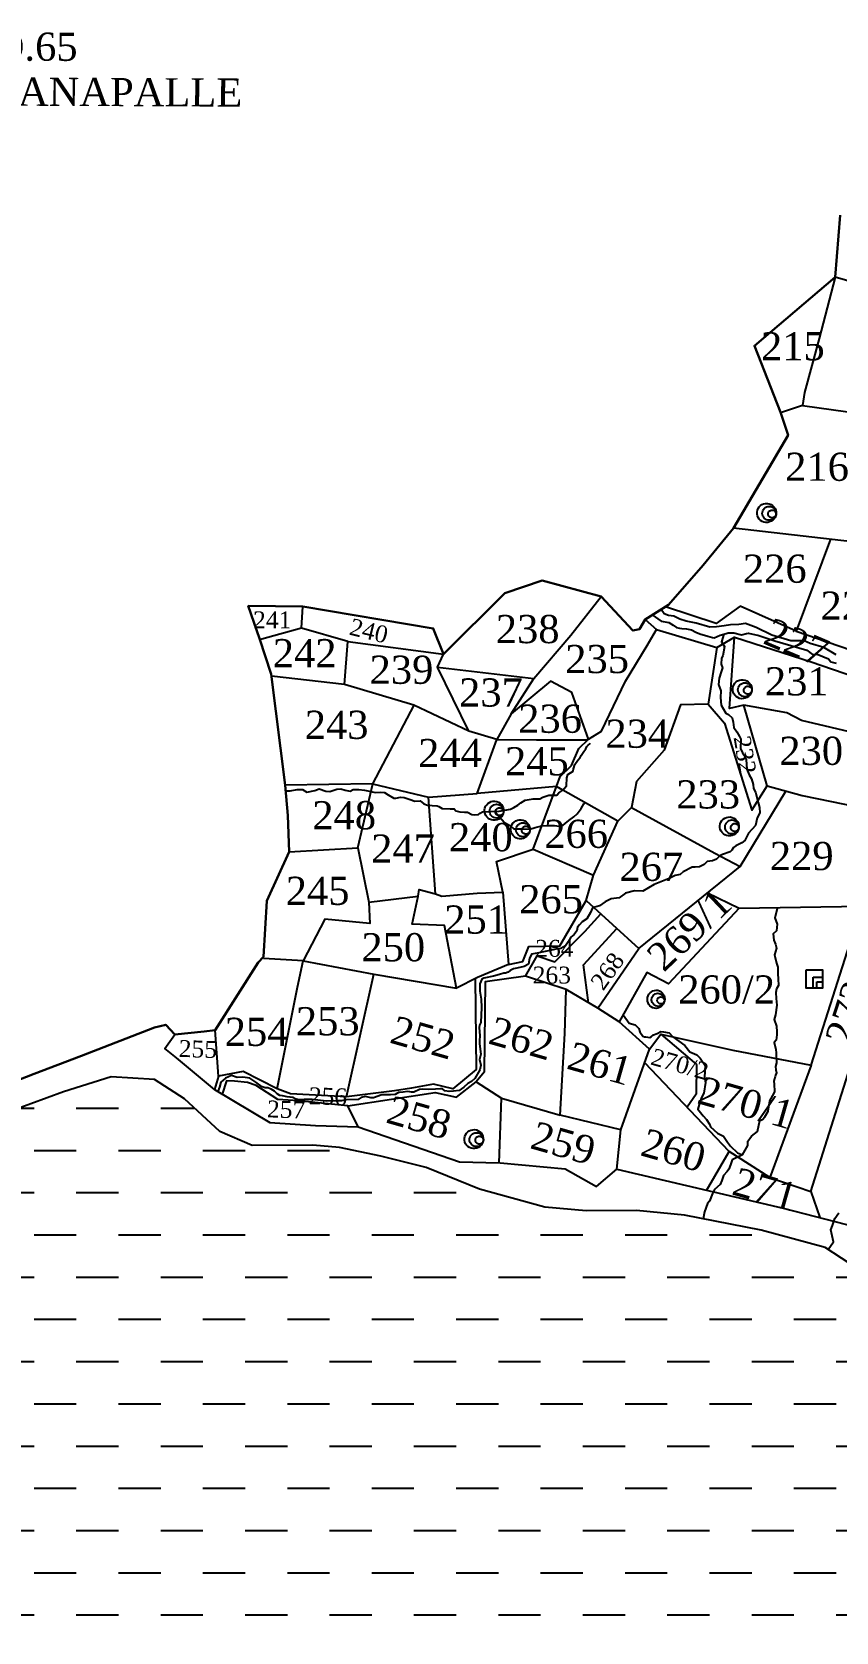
# Model space of a CAD drawing. Header units: inches. Extents: x 38 to 715, y -32 to 1237.
# Drawn here: x 176.1 to 247.5, y 602.3 to 744.3 of the extents above; entities that cross this region are included whole.
import ezdxf

# ---------------------------------------------------------------- set-up
doc = ezdxf.new("R2010")
doc.units = ezdxf.units.IN
doc.header["$MEASUREMENT"] = 0
doc.linetypes.add('BORDER', pattern=[1.75, 0.5, -0.25, 0.5, -0.25, 0, -0.25])
for name, color, linetype in [('NALA', 4, 'Continuous'), ('ROUND WELL', 5, 'Continuous'), ('SQUAREWELL', 5, 'Continuous'), ('SURVEY_BND', 7, 'Continuous'), ('SURVEY_NO', 7, 'Continuous'), ('TEXT', 7, 'Continuous'), ('WATER_BODY', 4, 'Continuous')]:
    doc.layers.add(name, color=color, linetype=linetype)
doc.layers.add('VILL_BOUNDARY', color=6, linetype='BORDER', lineweight=30)
doc.styles.get("Standard").update_dxf_attribs({"font": 'TIMES.TTF', "height": 0.12})

msp = doc.modelspace()

# ---------------------------------------------------------------- hatches: boundary and pattern name
at = {"layer": 'WATER_BODY', "linetype": 'ByBlock'}
h = msp.add_hatch(dxfattribs=at)
h.set_pattern_fill('DASH', color=256, scale=30, angle=180, style=0)
h.paths.add_polyline_path([(220.95, 575.75), (223.02, 578.35), (226.15, 580.28), (229.19, 582.29), (232.15, 584.68), (234.14, 585.54), (236.6, 585.52), (240.69, 584.67), (243.32, 584.56), (246.55, 584.51), (249.4, 583.5), (251.64, 581.94), (255.09, 580.99), (258.2, 580.49), (260.95, 578.97), (264.86, 577.44), (266.78, 576.24), (269.15, 573.26), (270.63, 569.07), (271.97, 564.73), (272.63, 562.73), (272.94, 559.15), (272.94, 557.23), (273.26, 554.86), (273.42, 553.13), (274.11, 552.29), (276.38, 551.61), (278.04, 551.82), (282.06, 552.53), (285.48, 552.72), (289.28, 553.13), (291.99, 554.47), (293.21, 555.32), (293.96, 559.04), (295.28, 566.36), (297.35, 573.92), (301.71, 580.45), (305.54, 588.21), (307.24, 591.61), (308.24, 595.93), (307.17, 600.38), (304, 602.05), (298.23, 602.9), (292.3, 603.46), (285.03, 604.62), (282.56, 606.09), (274.3, 612.14), (267.33, 617.58), (261.69, 623.47), (256.03, 628.39), (250.89, 633.58), (246.52, 636.42), (240.85, 637.95), (234.03, 639.28), (229.77, 639.7), (225.3, 639.67), (221.62, 639.99), (215.83, 641.59), (211.08, 643.52), (207.07, 644.51), (203.39, 645.29), (201.03, 645.51), (195.62, 645.47), (192.75, 646.71), (189.61, 649.6), (186.95, 651.33), (183.09, 651.55), (178.87, 650.24), (174.51, 648.63), (165.89, 644.93), (160.13, 642.38), (154.48, 640.04), (150.37, 638.09), (146.35, 636.94), (140.8, 635.19), (133.2, 632.83), (128.48, 631.35), (122.49, 629.83), (116.45, 627.7), (113.92, 626.55), (111.05, 625.23), (107.59, 623.22), (105.16, 621.6), (101.77, 619.56), (98.66, 618.04), (94.79, 616), (93.23, 614.83), (91.77, 612.81), (91.14, 610.38), (91.26, 608.65), (92.11, 606.48), (93.33, 604.32), (94.3, 602.01), (95.79, 598.94), (96.47, 596.99), (97.2, 593.54), (97.32, 590.74), (97.1, 588.89), (95.71, 585.58), (93.99, 583.83), (92.41, 582.41), (90.29, 581.15), (88.71, 579.96), (86.82, 578.64), (85.13, 577.45), (83.11, 575.51), (81.64, 574.24), (79.75, 572.44), (78.51, 571.49), (76.86, 570.34), (75.22, 569.4), (74.16, 568.9), (72.27, 567.79), (70.75, 566.7), (69.64, 565.88), (68.9, 564.7), (68.88, 563.28), (69.64, 561.8), (71.04, 560.26), (72.69, 558.47), (74.42, 556.73), (76.41, 555.02), (78.77, 553.45), (80.65, 551.77), (83.8, 549.19), (87.19, 546.76), (90.37, 544.37), (93.37, 541.9), (96.31, 539.41), (99.35, 536.89), (100.92, 535.6), (102.89, 533.86), (104.46, 532.19), (105.96, 531.08), (108.45, 528.96), (110.4, 527.26), (113.33, 524.89), (115.5, 523.12), (117.61, 521.23), (119.57, 519.92), (121.24, 518.45), (122.85, 516.95), (124.29, 515.31), (125.88, 513.5), (127.63, 512.01), (128.92, 510.7), (130.86, 509.11), (132.66, 507.7), (134.21, 506.61), (135.28, 505.75), (136.58, 504.77), (137.9, 503.08), (139.34, 500.97), (140.87, 498.44), (141.17, 497.95), (142.36, 496.52), (143.77, 494.91), (145.93, 492.89), (148.01, 490.67), (150.38, 488.16), (152.22, 486.17), (154.19, 484.11), (156.02, 482.03), (158.2, 479.41), (159.36, 478.92), (160, 479.5), (160.98, 481.45), (162.72, 484.36), (164.21, 486.47), (166.67, 489.74), (169.37, 493.32), (171.74, 495.87), (173.11, 497.02), (174.86, 498.68), (176.82, 501.4), (177.77, 503.69), (178.52, 506.11), (178.4, 507.74), (177.82, 508.97), (176.11, 510.27), (173.56, 511.31), (171.43, 511.9), (170.28, 512.25), (168.67, 513.44), (167.81, 514.92), (167.44, 515.65), (167.21, 517.09), (167.36, 518.58), (167.79, 521.62), (168.11, 524.2), (169.19, 526.38), (171.22, 528.22), (173.81, 530.69), (175.97, 531.5), (178.49, 530.68), (182.79, 528.87), (185.81, 526.95), (187.96, 525.22), (189.73, 524.09), (191.38, 524.09), (192.85, 525.12), (194.26, 527.41), (195.89, 529.15), (197.95, 530.54), (201.31, 532.32), (205.68, 532.46), (207.19, 532.96), (208.84, 534.44), (210.36, 536.72), (210.9, 539.26), (211.1, 541.45), (211.34, 544.21), (211.84, 547.63), (212.36, 550.64), (213.61, 555.51), (215.14, 560.86), (217.28, 567.25), (218.91, 571.98)])

# ---------------------------------------------------------------- linework, layer by layer
at = {"layer": 'NALA', "linetype": 'ByBlock'}
for points in [[(231.16, 692.57), (231.97, 692.03), (232.64, 691.91), (233.02, 691.67), (233.31, 691.47), (233.58, 691.4), (233.81, 691.37), (234.22, 691.35), (234.67, 691.24), (235.03, 691.04), (235.39, 690.9), (236.11, 690.7), (236.51, 690.57), (236.66, 690.54), (237.21, 690.78), (237.75, 690.92), (237.91, 690.98), (238.42, 690.99), (239.11, 690.8), (239.11, 690.8), (239.53, 690.92), (239.73, 690.95), (240.37, 690.8), (240.55, 690.79), (241.44, 690.47), (242.05, 690.26), (244.91, 689.45), (245.42, 689.07), (245.81, 689.08), (246.84, 688.68), (247.03, 688.4), (247.5, 688.28)], [(247.51, 689.02), (246.42, 689.69), (245.21, 690.03), (244.67, 690.26), (243.48, 690.26), (241.8, 690.78), (240.41, 691.47), (239.45, 691.81), (238.86, 691.71), (238.11, 691.68), (237.57, 691.6), (236.89, 691.53), (236.29, 691.5), (235.06, 691.83), (235.06, 691.83), (234.18, 692.02), (233.61, 692.2), (233.09, 692.45), (232.6, 692.51), (232.22, 692.66), (231.96, 693.07)], [(237.52, 690.86), (237.31, 690.18), (237.59, 689.77), (237.44, 688.94), (237.31, 688.73), (237.29, 688.19), (237.4, 687.89), (237.29, 687.52), (237.13, 686.96), (237.05, 686.41), (237.27, 685.82), (237.24, 685.25), (237.3, 684.56), (237.71, 683.85), (237.95, 683.73), (238.26, 683.44), (238.36, 683.04), (238.41, 682.57), (238.67, 682.19), (238.92, 681.77), (239.03, 681.54), (239.02, 680.72), (239.18, 680.33), (239.31, 680.16), (239.5, 679.74), (239.58, 678.89), (239.78, 678.37), (239.98, 678.02), (240.13, 677.52), (240.17, 677.16), (240.34, 676.85), (240.58, 675.93), (240.69, 675.48), (240.74, 675.01), (240.48, 674.55), (240.34, 673.88), (239.71, 673.21), (239.39, 672.56), (239.14, 672.33), (238.61, 672.06), (238.39, 671.92), (238.24, 671.68), (238.1, 671.54), (237.42, 671.29), (237.17, 671.18), (236.89, 670.89), (236.52, 670.74), (236.06, 670.67), (235.78, 670.41), (235.36, 670.22), (234.98, 670.17), (234.72, 670.18), (233.93, 669.77), (233.66, 669.54), (233.22, 669.43), (232.66, 669.17), (231.33, 668.63), (230.34, 668.06), (229.59, 668.07), (228.78, 667.87), (228.23, 667.46), (227.51, 667.38), (226.99, 667.09), (226.47, 666.74), (225.87, 666.56), (225.69, 666.15), (225.36, 665.6), (224.93, 665.32), (224.71, 665.07), (224.52, 664.84), (224.46, 664.53), (224.24, 664.21), (223.93, 663.96), (223.69, 663.54), (223.45, 663.2), (223.04, 662.96), (222.71, 662.93), (222.36, 662.83), (221.52, 662.66), (221.1, 662.57), (220.44, 662.45), (220.27, 662.06), (220.19, 661.57), (219.78, 661.36), (219.13, 661.2), (218.85, 661.15), (218.55, 660.99), (218.38, 660.85), (218.14, 660.76), (217.98, 660.76), (217.61, 660.66), (217.06, 660.49), (216.22, 660.32), (216.04, 660.22), (215.85, 659.83), (215.86, 659.18), (215.97, 658.46), (215.99, 657.72), (215.93, 656.4), (215.83, 656.15), (215.79, 655.93), (215.86, 655.19), (215.81, 654.79), (215.83, 654.48), (215.95, 653.58), (215.83, 653.09), (215.95, 652.59), (215.86, 652.17), (215.41, 651.42), (215.1, 651.16), (214.79, 650.96), (214.43, 650.64), (214.02, 650.34), (213.52, 650.28), (213.12, 650.26), (212.74, 650.32), (212.55, 650.5), (212.37, 650.49), (211.91, 650.47), (211.3, 650.45), (210.76, 650.48), (210.5, 650.44), (209.98, 650.21), (209.77, 650.2), (209.64, 650.22), (209.42, 650.27), (209.04, 650.2), (208.73, 650.17), (208.62, 650.16), (208.33, 649.98), (207.93, 649.96), (207.65, 649.97), (207.37, 649.95), (207.15, 649.97), (206.4, 649.71), (206.17, 649.69), (205.7, 649.83), (205.31, 649.74), (205.05, 649.56), (203.93, 649.51), (203.57, 649.44), (203.08, 649.42), (202.2, 649.4), (200.95, 649.54), (200.26, 649.54), (199.81, 649.53), (199.45, 649.6), (199.25, 649.72), (198.99, 649.76), (198.74, 649.8), (198.32, 649.87), (198.07, 649.9), (197.84, 650.05), (197.61, 650.28), (197.32, 650.46), (197.03, 650.59), (196.79, 650.59), (196.51, 650.68), (195.96, 651.08), (195.43, 651.43), (194.79, 651.52), (194.28, 651.49), (193.79, 651.67), (193.26, 651.44), (192.84, 651.1), (192.71, 650.65), (192.57, 650.26)], [(198.59, 676.96), (199, 676.95), (199.63, 677.06), (200.09, 677.06), (200.47, 676.85), (201.19, 676.99), (201.57, 677.12), (202.17, 676.92), (202.52, 676.89), (203.16, 677.1), (203.51, 677.13), (203.88, 677.02), (204.34, 676.92), (204.6, 677.07), (205.09, 677.08), (205.62, 677.02), (205.89, 676.96), (206.55, 676.8), (207, 676.84), (207.39, 676.82), (207.7, 676.61), (208.2, 676.29), (208.38, 676.29), (208.81, 676.38), (209.12, 676.36), (209.84, 676.12), (210.05, 676.03), (210.54, 676.08), (210.88, 675.81), (211.2, 675.69), (211.62, 675.64), (212.05, 675.62), (212.22, 675.56), (212.5, 675.4), (213.22, 675.37), (213.56, 675.36), (213.72, 675.17), (214.08, 675.1), (214.5, 675.06), (214.75, 675.06), (215.15, 674.84), (215.38, 674.82), (215.73, 674.85), (215.87, 674.96), (216.09, 675.09), (217.58, 675.14), (218.59, 675.32), (218.87, 675.48), (219.24, 675.67), (219.49, 675.89), (219.87, 676.13), (220.58, 676.24), (221.19, 676.24), (221.45, 676.39), (221.98, 676.57), (222.69, 676.57), (222.88, 676.77), (223.24, 677.01), (223.55, 677.41), (223.58, 678.1), (223.66, 678.4), (224.13, 678.7), (224.18, 678.92), (224.28, 679.3), (224.56, 679.68), (224.78, 679.92), (224.85, 680.08), (225.1, 680.46), (225.26, 680.67), (225.35, 680.9), (225.48, 681), (225.63, 681.13), (225.68, 681.18)], [(217.18, 675.12), (218.05, 674.14), (218.57, 673.85), (218.88, 673.57), (219.52, 673.57), (220.28, 673.56), (220.76, 673.7), (221.35, 673.86), (221.79, 673.88), (222.49, 673.88), (223.11, 673.79), (223.43, 674.05), (223.76, 674.33), (224.2, 674.65), (224.5, 674.91), (224.85, 675.38), (225.1, 675.8), (225.17, 675.92)], [(242.31, 666.59), (242.05, 665.68), (242.28, 665.11), (242.2, 664.54), (241.9, 664.25), (241.98, 663.71), (242.13, 663.33), (242.21, 662.99), (242.02, 662.4), (242.07, 662.28), (242.21, 661.65), (242.33, 661.31), (242.34, 660.71), (242.35, 660.26), (242.35, 660.26), (242.39, 659.68), (242.22, 659.38), (242.14, 659.04), (242.19, 658.53), (242.25, 657.94), (242.11, 657.07), (241.99, 656.65), (242.22, 656.05), (242.25, 655.57), (242.24, 655.28), (242.19, 654.81), (242.01, 654.6), (242.15, 653.98), (242.18, 653.68), (242.21, 652.82), (242.13, 652.49), (242.14, 652.19), (242.2, 651.93), (242.12, 651.7), (242.1, 651.57), (242.07, 651.51), (242.05, 651.44)], [(228.6, 657.07), (229.11, 656.34), (229.65, 656.19), (229.98, 655.85), (230.08, 655.56), (230.33, 655.17), (230.47, 655.1), (230.61, 655.1), (230.97, 655.06), (231.06, 655.11), (231.29, 655.29), (231.6, 655.42), (231.93, 655.58), (232.18, 655.57), (232.67, 655.48), (233, 655.12), (234.07, 654.34), (234.5, 653.77), (234.91, 653.59), (235.13, 653.52), (235.43, 653.23), (235.88, 652.57), (235.8, 651.53), (235.89, 651.07), (235.74, 650.1), (235.54, 649.73), (235.34, 649.12), (235.22, 648.7), (235.7, 648.09), (235.98, 647.77), (236.26, 647.36), (236.36, 647.11), (236.98, 646.56), (237.51, 646.29), (237.87, 645.75), (238.12, 645.4), (238.74, 644.81), (239.18, 644.65), (239.65, 645.48), (239.65, 645.84), (239.83, 646.09), (239.98, 646.28), (240.24, 646.49), (240.52, 646.7), (240.73, 647.68), (240.96, 647.78), (241.18, 648.02), (241.47, 648.52), (241.55, 649.07), (241.62, 649.42), (242.01, 650.1), (242.06, 650.27), (242.02, 650.92), (242.01, 651.19), (242.05, 651.44)], [(239.18, 644.65), (238.26, 644.2), (238.13, 643.76), (237.97, 643.36), (237.83, 643.15), (237.49, 642.8), (237.36, 642.37), (237.21, 641.99), (236.71, 641.56), (236.51, 641.19), (236.25, 640.51), (236.07, 640.31), (235.81, 639.58), (235.69, 638.95)], [(246.81, 636.24), (247.26, 636.91), (247.04, 637.97), (247.19, 638.35), (247.38, 638.98), (247.75, 639.48)]]:
    msp.add_lwpolyline(points, dxfattribs=at)
at = {"layer": 'ROUND WELL', "linetype": 'ByBlock'}
for centre, major_axis, ratio in [((241.33, 701.63), (-0.844, 0.072), 1), ((241.56, 701.59), (-0.116, -0.605), 1), ((241.81, 701.54), (-0.349, 0.061), 0.999871), ((239.17, 685.98), (-0.844, 0.072), 1), ((239.4, 685.93), (-0.116, -0.605), 1), ((239.66, 685.89), (-0.349, 0.061), 0.999871), ((217.12, 675.19), (-0.844, 0.072), 1), ((217.34, 675.15), (-0.116, -0.605), 1), ((217.6, 675.1), (-0.349, 0.061), 0.999871), ((219.45, 673.54), (-0.844, 0.072), 1), ((219.68, 673.5), (-0.116, -0.605), 1), ((219.94, 673.46), (-0.349, 0.061), 0.999871), ((238.02, 673.79), (-0.844, 0.072), 1), ((238.25, 673.75), (-0.116, -0.605), 1), ((238.5, 673.7), (-0.349, 0.061), 0.999871), ((231.51, 658.45), (-0.154, -0.796), 0.939534), ((231.69, 658.4), (-0.547, 0.195), 0.99845), ((231.94, 658.35), (-0.299, 0.12), 0.988496), ((215.32, 646.03), (-0.844, 0.072), 1), ((215.55, 645.98), (-0.116, -0.605), 1), ((215.81, 645.94), (-0.349, 0.061), 0.999871)]:
    msp.add_ellipse(centre, major_axis=major_axis, ratio=ratio, dxfattribs=at)
at = {"layer": 'SQUAREWELL', "linetype": 'ByBlock'}
for points in [[(244.85, 661.07), (246.29, 661.07), (246.29, 659.42), (244.85, 659.42)], [(245.47, 660.41), (246.29, 660.41), (246.29, 659.42), (245.47, 659.42)], [(245.78, 660), (246.29, 660), (246.29, 659.42), (245.78, 659.42)]]:
    msp.add_lwpolyline(points, close=True, dxfattribs=at)
at = {"layer": 'SURVEY_BND', "linetype": 'ByBlock'}
for points in [[(247.43, 722.57), (246, 717.12), (244.7, 712.32), (244.53, 711.16), (242.57, 710.51)], [(257.81, 719.55), (247.43, 722.57)], [(244.53, 711.16), (251.08, 710.25), (253.88, 709.91), (257.36, 708.59), (261.37, 708.19), (265.79, 707.43), (271.07, 706.9)], [(247.01, 699.3), (243.96, 691.13), (238.98, 693.36), (236.86, 691.81), (232.34, 693.3)], [(251.54, 698.78), (238.39, 700.29)], [(243.96, 691.13), (251.64, 688.5), (252.67, 698.61)], [(200, 691.39), (200.12, 693.32)], [(218.65, 683.79), (220.66, 686.93), (223.94, 690.77), (226.64, 694.22)], [(230.54, 692.18), (231.55, 691.29), (236.92, 689.69), (238.47, 690.59), (245.3, 688.4), (249.18, 687.08), (253.39, 684.64), (256.81, 683.84), (259.93, 686.05), (262.61, 686.01), (264.88, 685.22), (265.93, 687.88)], [(204.13, 690.21), (200, 691.39), (196.49, 690.42), (196.32, 690.37)], [(225.52, 681.54), (226.65, 682.24), (228.8, 686.68), (230.72, 689.87), (231.55, 691.29)], [(249.7, 681.96), (244.44, 683.21), (243.12, 683.89), (239.31, 684.57), (238.02, 684.27), (238.47, 690.59)], [(214.89, 682.25), (210, 684.57), (203.83, 686.41), (204.13, 690.21), (212.62, 689.08)], [(217.36, 681.52), (214.89, 682.25), (212.09, 687.93), (212.62, 689.08)], [(236.92, 689.69), (236.15, 684.65), (237.58, 682.96), (240.02, 675.25), (241.39, 677.39), (244.5, 676.55), (249.56, 675.52), (252.44, 672.99)], [(212.09, 687.93), (220.66, 686.93)], [(203.83, 686.41), (197.33, 687.13)], [(229.34, 675.48), (228.1, 674.26), (223.24, 677.01), (222.65, 677.35), (215.62, 676.73), (217.36, 681.52), (220.89, 681.47), (225.23, 681.47), (225.52, 681.54), (224.02, 685.7), (222.14, 686.69), (218.65, 683.79), (217.36, 681.52)], [(210, 684.57), (206.33, 677.57), (198.55, 677.45)], [(236.15, 684.65), (233.69, 684.58), (232.23, 680.57), (229.76, 677.77), (229.34, 675.48), (236.72, 671.41), (238.99, 670.25), (243.05, 676.94)], [(241.39, 677.39), (239.31, 684.57)], [(220.58, 671.79), (222.65, 677.35), (222.99, 678.22), (224, 679.21), (224.66, 680.7), (225.52, 681.54)], [(198.92, 671.54), (205.02, 671.9), (206.35, 677.57)], [(205.02, 671.9), (206, 667.08), (210.36, 667.59), (210.45, 668.19), (211.92, 667.82), (211.3, 676.4)], [(206.33, 677.57), (211.3, 676.4), (215.62, 676.73)], [(211.92, 667.82), (212.49, 667.6), (215.61, 667.88), (217.91, 667.96), (217.32, 670.67), (220.58, 671.79), (225.95, 669.47), (228.1, 674.26)], [(236.08, 667.9), (238.9, 666.53), (249.8, 666.71), (249.77, 672.04)], [(218.4, 661.53), (219.67, 661.79), (220.22, 663.13), (222.97, 663.18), (225.31, 667.22), (225.95, 669.47)], [(225.31, 667.22), (229.97, 662.96), (238.99, 670.25)], [(217.91, 667.96), (218.4, 661.53), (215.64, 660.38), (213.77, 659.42)], [(206, 667.08), (206.08, 665.19), (202.07, 665.57), (200.16, 661.86), (196.63, 662.08)], [(200.16, 661.86), (206.43, 660.68), (213.77, 659.42), (212.7, 665), (209.85, 665.11), (210.36, 667.59)], [(238.9, 666.53), (232.62, 659.83), (230.69, 660.82), (228.24, 656.44), (226.34, 657.66), (229.97, 662.96)], [(245.28, 652.6), (249.8, 666.71)], [(226.34, 657.66), (223.51, 659.33), (219.9, 660.49), (220.96, 662.32), (222.52, 661.77), (225.17, 664.46), (226.61, 666.03)], [(225.52, 658.14), (225.05, 661.5), (228.02, 664.74)], [(241.61, 642.62), (245.26, 641.38), (248.55, 651.78), (252.63, 662.86)], [(204.01, 649.79), (199.03, 650.06), (197.85, 650.49), (199.64, 659.52), (200.16, 661.86)], [(215.44, 660.28), (215.52, 652.21), (213.44, 650.49), (211.75, 650.9), (209.79, 650.56), (208.26, 650.33), (204.01, 649.79), (206.43, 660.68)], [(219.9, 660.49), (216.32, 660), (216.23, 651.98), (215.52, 651.11), (217.79, 649.67), (222.98, 648.17), (223.39, 655.4), (223.51, 659.33)], [(228.38, 646.86), (230.94, 654.02), (228.24, 656.44)], [(192.63, 651.62), (192.27, 650.43), (188.9, 653.25), (187.87, 654.09), (188.75, 655.31)], [(197.85, 650.49), (194.82, 652.04), (192.63, 651.62), (192.33, 655.7)], [(230.94, 654.02), (231.92, 655.36), (238.33, 653.94), (245.28, 652.6), (241.61, 642.62), (238.01, 644.94), (230.51, 652.81)], [(231.92, 655.36), (235.09, 652.67), (235.06, 650.01), (234.26, 648.87)], [(192.27, 650.43), (197.21, 647.52), (201.25, 647.24), (205.04, 647.13), (204.13, 649), (199.75, 649.43), (197.9, 649.55), (195.98, 650.78), (195.21, 651.05), (194.07, 651.19), (193.36, 651.22), (192.96, 650.03)], [(204.13, 649), (211.88, 650.17), (213.77, 649.76), (215.52, 651.11)], [(205.04, 647.13), (214.05, 644.02), (217.58, 643.93), (217.79, 649.67)], [(217.65, 643.93), (223.44, 643.4), (226.21, 641.82), (228.01, 643.35), (228.38, 646.86), (222.98, 648.17)], [(228.01, 643.35), (242.79, 639.89), (251.18, 637.73), (254.86, 648.2)], [(236, 641.48), (238.01, 644.94)], [(245.26, 641.38), (246.05, 639.06)]]:
    msp.add_lwpolyline(points, dxfattribs=at)
at = {"layer": 'VILL_BOUNDARY', "linetype": 'ByBlock'}
msp.add_lwpolyline([(172.45, 650.34), (176.25, 651.83), (180.45, 653.44), (186.95, 655.93), (187.95, 656.18), (188.75, 655.31), (191.36, 655.58), (192.33, 655.7), (196.17, 661.7), (196.64, 662.23), (196.94, 667.19), (198.92, 671.54), (198.79, 674.78), (198.55, 677.45), (197.31, 687.32), (196.28, 690.49), (195.28, 693.37), (200.12, 693.32), (211.71, 691.38), (212.62, 689.08), (218.06, 694.5), (221.39, 695.62), (226.64, 694.22), (229.46, 691.19), (230.04, 691.31), (230.54, 692.18), (232.61, 693.47), (235.69, 696.98), (238.39, 700.29), (243.24, 708.52), (242.55, 710.57), (240.25, 716.47), (247.43, 722.57), (247.86, 728.07)], dxfattribs=at)
at = {"layer": 'WATER_BODY', "linetype": 'ByBlock'}
msp.add_lwpolyline([(250.89, 633.58), (246.52, 636.42), (240.85, 637.95), (234.03, 639.28), (229.77, 639.7), (225.3, 639.67), (221.62, 639.99), (215.83, 641.59), (211.08, 643.52), (207.07, 644.51), (203.39, 645.29), (201.03, 645.51), (195.62, 645.47), (192.75, 646.71), (189.61, 649.6), (186.95, 651.33), (183.09, 651.55), (178.87, 650.24), (174.51, 648.63)], dxfattribs=at)

# ---------------------------------------------------------------- texts
at = {"layer": 'SURVEY_NO', "linetype": 'ByBlock'}
for s, height, p in [('215', 2.5, (240.83, 715.18)), ('216', 2.5, (242.98, 704.48)), ('226', 2.5, (239.22, 695.43)), ('225', 2.5, (246.12, 692.15)), ('241', 1.5, (195.71, 691.39)), ('238', 2.5, (217.27, 690.07)), ('242', 2.5, (197.46, 687.93)), ('239', 2.5, (206.06, 686.46)), ('235', 2.5, (223.44, 687.41)), ('231', 2.5, (241.18, 685.43)), ('237', 2.5, (214.01, 684.44)), ('243', 2.5, (200.3, 681.57)), ('236', 2.5, (219.26, 682.11)), ('234', 2.5, (227.01, 680.78)), ('244', 2.5, (210.37, 679.06)), ('245', 2.5, (218.09, 678.33)), ('230', 2.5, (242.46, 679.26)), ('233', 2.5, (233.31, 675.39)), ('248', 2.5, (200.97, 673.54)), ('240', 2.5, (213.11, 671.59)), ('266', 2.5, (221.58, 671.89)), ('247', 2.5, (206.2, 670.58)), ('229', 2.5, (241.62, 669.92)), ('267', 2.5, (228.26, 668.96)), ('245', 2.5, (198.61, 666.83)), ('265', 2.5, (219.35, 666.08)), ('251', 2.5, (212.69, 664.28)), ('250', 2.5, (205.33, 661.82)), ('264', 1.5, (220.77, 662.22)), ('263', 1.5, (220.55, 659.85)), ('260/2', 2.5, (233.48, 658.07)), ('253', 2.5, (199.51, 655.25)), ('254', 2.5, (193.19, 654.31))]:
    msp.add_text(s, height=height, dxfattribs=at).set_placement(p)
for s, height, rotation, p in [('240', 1.5, 346.2337, (204.17, 690.84)), ('227', 2.5, 337.105, (240.9, 690.08)), ('232', 1.5, 279.5825, (238.39, 681.71)), ('269/1', 2.5, 43.4188, (232.19, 660.79)), ('268', 1.5, 54.6206, (226.81, 659.13)), ('272', 2.5, 71.7913, (248.86, 654.18)), ('252', 2.5, 344.0702, (207.74, 654.62)), ('262', 2.5, 344.0702, (216.49, 654.55)), ('255', 1.5, 358.0907, (189.08, 653.34)), ('261', 2.5, 344.0702, (223.46, 652.32)), ('270/2', 1.5, 344.0702, (230.94, 652.68)), ('256', 1.5, 358.0907, (200.64, 649.14)), ('270/1', 2.5, 344.0702, (235.05, 649.25)), ('257', 1.5, 358.0907, (196.92, 647.97)), ('258', 2.5, 344.0702, (207.4, 647.53)), ('259', 2.5, 344.0702, (220.21, 645.25)), ('260', 2.5, 344.0702, (230, 644.62)), ('271', 2.5, 344.0702, (238.13, 641.15))]:
    msp.add_text(s, height=height, rotation=rotation, dxfattribs=at).set_placement(p)
at = {"layer": 'TEXT', "linetype": 'ByBlock'}
for s, p in [('NO.65', (169.94, 741.81)), ('BRAHMANAPALLE', (160.97, 737.84))]:
    msp.add_text(s, height=2.5, rotation=359.7616, dxfattribs=at).set_placement(p)

doc.saveas('drawing.dxf')
